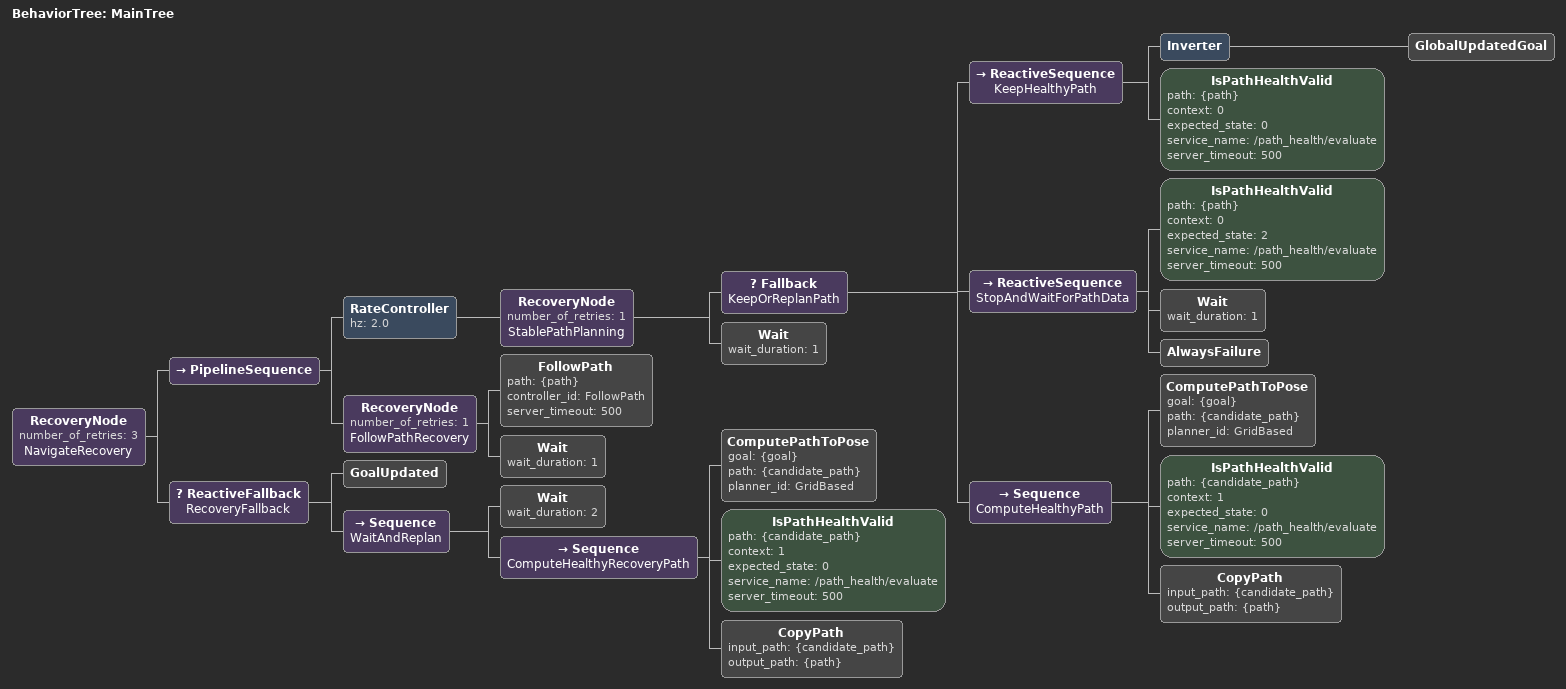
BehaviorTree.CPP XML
<root main_tree_to_execute="MainTree">
  <BehaviorTree ID="MainTree">
    <RecoveryNode number_of_retries="3" name="NavigateRecovery">
      <PipelineSequence>
        <RateController hz="2.0">
          <RecoveryNode number_of_retries="1" name="StablePathPlanning">
            <Fallback name="KeepOrReplanPath">
              <ReactiveSequence name="KeepHealthyPath">
                <Inverter><GlobalUpdatedGoal/></Inverter>
                <IsPathHealthValid path="{path}" context="0" expected_state="0" service_name="/path_health/evaluate" server_timeout="500"/>
              </ReactiveSequence>
              <ReactiveSequence name="StopAndWaitForPathData">
                <IsPathHealthValid path="{path}" context="0" expected_state="2" service_name="/path_health/evaluate" server_timeout="500"/>
                <Wait wait_duration="1"/>
                <!-- Waiting must never release the previous blackboard path to FollowPath. -->
                <AlwaysFailure/>
              </ReactiveSequence>
              <Sequence name="ComputeHealthyPath">
                <ComputePathToPose goal="{goal}" path="{candidate_path}" planner_id="GridBased"/>
                <IsPathHealthValid path="{candidate_path}" context="1" expected_state="0" service_name="/path_health/evaluate" server_timeout="500"/>
                <CopyPath input_path="{candidate_path}" output_path="{path}"/>
              </Sequence>
            </Fallback>
            <Wait wait_duration="1"/>
          </RecoveryNode>
        </RateController>
        <RecoveryNode number_of_retries="1" name="FollowPathRecovery">
          <FollowPath path="{path}" controller_id="FollowPath" server_timeout="500"/>
          <Wait wait_duration="1"/>
        </RecoveryNode>
      </PipelineSequence>
      <ReactiveFallback name="RecoveryFallback">
        <GoalUpdated/>
        <Sequence name="WaitAndReplan">
          <Wait wait_duration="2"/>
          <Sequence name="ComputeHealthyRecoveryPath">
            <ComputePathToPose goal="{goal}" path="{candidate_path}" planner_id="GridBased"/>
            <IsPathHealthValid path="{candidate_path}" context="1" expected_state="0" service_name="/path_health/evaluate" server_timeout="500"/>
            <CopyPath input_path="{candidate_path}" output_path="{path}"/>
          </Sequence>
        </Sequence>
      </ReactiveFallback>
    </RecoveryNode>
  </BehaviorTree>
</root>
